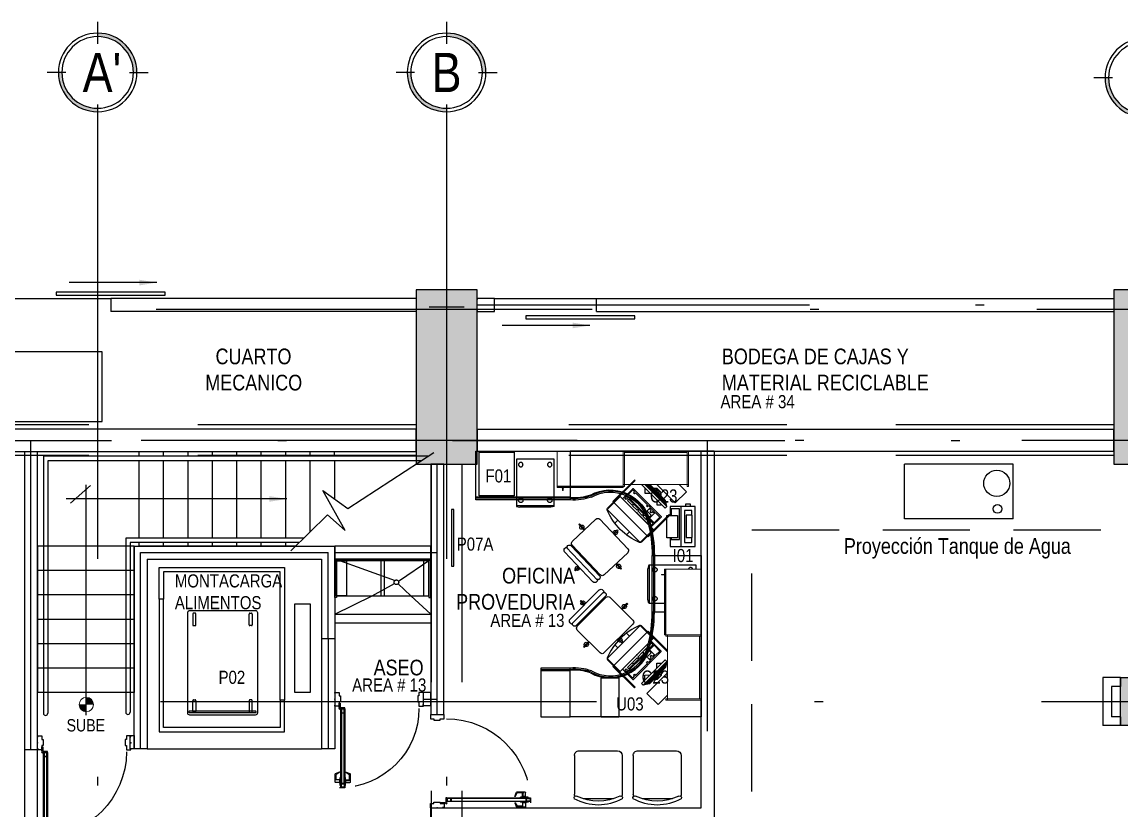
# Model space of a CAD drawing. Extents: x -28 to 131, y -33 to 63.
# Drawn here: x 3.13 to 15.73, y 29.03 to 38.07 of the extents above; entities that cross this region are included whole.
import ezdxf
from ezdxf.enums import TextEntityAlignment as Align

# ---------------------------------------------------------------- set-up
doc = ezdxf.new("R2010")
doc.units = 0
doc.header["$LTSCALE"] = 10
doc.set_wipeout_variables(frame=1)
doc.header["$PDSIZE"] = 0.1
for name, pattern in [('CENTER', [2, 1.25, -0.25, 0.25, -0.25]), ('DASHDOT', [1, 0.5, -0.25, 0, -0.25]), ('DASHDOT2', [12.7, 6.35, -3.175, 0, -3.175]), ('HIDDEN', [0.375, 0.25, -0.125]), ('HIDDEN2', [0.1875, 0.125, -0.0625]), ('STYLE_01', [0.15, 0.1, -0.05])]:
    doc.linetypes.add(name, pattern=pattern)
for name, color, linetype in [('arq-columnas', 6, 'Continuous'), ('arq-ejes', 251, 'DASHDOT2'), ('arq-ejes-circulo', 1, 'Continuous'), ('arq-ejes-principales', 1, 'DASHDOT'), ('arq-equipamiento', 1, 'Continuous'), ('arq-escaleras', 1, 'Continuous'), ('arq-escaleras-tex', 3, 'Continuous'), ('arq-hatch', 252, 'Continuous'), ('arq-mob-equipo', 150, 'Continuous'), ('arq-mobiliario', 1, 'Continuous'), ('arq-montacargas', 2, 'Continuous'), ('arq-muro', 5, 'Continuous'), ('arq-pared baja', 240, 'Continuous'), ('arq-pared mamposteria', 4, 'Continuous'), ('arq-paredes-liv', 3, 'Continuous'), ('arq-proyeccion', 1, 'Continuous'), ('arq-proyección tanque de agua', 1, 'STYLE_01'), ('arq-puertas', 1, 'Continuous'), ('arq-san', 1, 'Continuous'), ('arq-telecomunicaciones', 250, 'Continuous'), ('arq-text-aposentos', 3, 'Continuous'), ('arq-text-codigo', 1, 'Continuous'), ('arq-text-ejes', 2, 'Continuous'), ('arq-text-equipamento', 2, 'Continuous'), ('arq-text-equipamiento', 2, 'Continuous'), ('arq-vigas', 251, 'HIDDEN'), ('modificaciones 06-07-10', 200, 'Continuous')]:
    doc.layers.add(name, color=color, linetype=linetype)
doc.layers.add('mv', color=191, linetype='Continuous', plot=False)
doc.styles.add('dape 2', font='ARIALN.TTF')
doc.dimstyles.new('dape', dxfattribs={"dimscale": 0.05, "dimtxt": 2, "dimasz": 2, "dimexe": 1, "dimexo": 1, "dimgap": 1, "dimtad": 1, "dimzin": 1, "dimtxsty": 'dape 2', "dimcen": 30, "dimclrd": 1, "dimclre": 1, "dimclrt": 256, "dimazin": 0, "dimtfac": 1, "dimtmove": 0, "dimatfit": 3, "dimfxl": 1, "dimarcsym": 0})

# ---------------------------------------------------------------- blocks, each defined once
blk = doc.blocks.new('*U99')
at = {"linetype": 'Continuous'}
h = blk.add_hatch(color=251, dxfattribs=at)
h.paths.add_polyline_path([(0.1643, 0.326), (0.1803, 0.326, -0.414214), (0, 0.1457), (0, 0.1617, 0.414214)])
h.paths.add_polyline_path([(-0.1643, 0.326), (-0.1803, 0.326, -0.414214), (0, 0.5063), (0, 0.4903, 0.414214)])
for p, q in [((0, 0.5577), (0, 0.4724)), ((0, 0.5432), (0, 0.4579)), ((-0.1464, 0.326), (-0.2317, 0.326)), ((0.1464, 0.326), (0.2317, 0.326)), ((0, 0.1796), (0, 0.0943))]:
    blk.add_line(p, q, dxfattribs=at)
at = {"linetype": 'CENTER', "ltscale": 0.7}
blk.add_line((0, 0.1457), (0, 0.1457), dxfattribs=at)
at = {"linetype": 'Continuous'}
for radius in [0.1803, 0.1643]:
    blk.add_circle((0, 0.326), radius, dxfattribs=at)
blk = doc.blocks.new('S09')
for p, q in [((0.403, 0.258), (0.03, 0.258)), ((0.205, 0.258), (0.205, 0.348)), ((0.218, 0.348), (0.205, 0.348)), ((0.218, 0.348), (0.218, 0.258)), ((0.499, 0.258), (0.499, -0.271)), ((0.52, 0.258), (0.499, 0.258)), ((0, 0.228), (0, -0.242)), ((0.433, -0.242), (0.433, 0.228)), ((0.448, 0.231), (0.448, -0.244)), ((0.55, -0.242), (0.55, 0.232)), ((0, 0), (-0.062, 0)), ((-0.062, 0), (-0.062, -0.014)), ((0.448, 0.026), (0.433, 0.026)), ((0.61, 0), (0.55, 0)), ((0.61, -0.014), (0.61, 0)), ((-0.062, -0.014), (0, -0.014)), ((0.449, -0.042), (0.433, -0.042)), ((0.55, -0.014), (0.61, -0.014)), ((0.03, -0.272), (0.403, -0.272)), ((0.205, -0.355), (0.205, -0.272)), ((0.218, -0.355), (0.205, -0.355)), ((0.218, -0.272), (0.218, -0.355)), ((0.499, -0.271), (0.52, -0.271))]:
    blk.add_line(p, q)
for centre, radius, start, end in [((0.03, 0.228), 0.03, 90, 180), ((0.212, 0.301), 0.0245, 105.2437, 254.7563), ((0.212, 0.301), 0.0245, 285.2437, 74.7563), ((0.403, 0.228), 0.03, 0, 90), ((0.473, 0.232), 0.0257, 360, 180), ((0.52, 0.228), 0.0304, 8.8063, 90), ((-0.025, -0.007), 0.0246, 16.0134, 163.9866), ((0.575, -0.007), 0.024, 17.4264, 162.5736), ((-0.025, -0.007), 0.0246, 197.9938, 342.0062), ((0.575, -0.007), 0.024, 197.4264, 342.5736), ((0.03, -0.242), 0.03, 180, 270), ((0.403, -0.242), 0.03, 270, 360), ((0.473, -0.244), 0.0257, 180, 0), ((0.52, -0.242), 0.0292, 270, 0), ((0.212, -0.315), 0.0245, 106.3464, 253.6536), ((0.212, -0.315), 0.0245, 284.1467, 75.8533)]:
    blk.add_arc(centre, radius, start, end)
blk = doc.blocks.new('C23E')
for p, q in [((0.12, -0.073), (0.155, -0.073)), ((0.12, -0.082), (0.155, -0.082)), ((0.12, -0.092), (0.155, -0.092)), ((0.12, -0.101), (0.155, -0.101)), ((0.12, -0.111), (0.155, -0.111)), ((0.12, -0.121), (0.155, -0.121)), ((0.122, -0.063), (0.155, -0.063)), ((0.129, -0.053), (0.155, -0.053)), ((0.135, -0.044), (0.155, -0.044)), ((0.142, -0.034), (0.155, -0.034)), ((0.148, -0.025), (0.155, -0.025)), ((0.12, -0.13), (0.155, -0.13)), ((0.12, -0.14), (0.155, -0.14)), ((0.12, -0.149), (0.155, -0.149)), ((0.12, -0.159), (0.155, -0.159)), ((0.12, -0.169), (0.155, -0.169)), ((0.12, -0.178), (0.155, -0.178)), ((0.12, -0.188), (0.155, -0.188)), ((0.12, -0.197), (0.155, -0.197)), ((0.12, -0.207), (0.155, -0.207)), ((0.12, -0.217), (0.155, -0.217)), ((0.12, -0.226), (0.155, -0.226)), ((0.12, -0.236), (0.155, -0.236)), ((0.12, -0.245), (0.155, -0.245)), ((0.12, -0.255), (0.155, -0.255)), ((0.12, -0.265), (0.155, -0.265)), ((0.12, -0.274), (0.155, -0.274)), ((0.12, -0.284), (0.155, -0.284)), ((0.12, -0.293), (0.155, -0.293)), ((0.12, -0.303), (0.155, -0.303)), ((0.12, -0.313), (0.155, -0.313)), ((0.12, -0.322), (0.155, -0.322)), ((0.122, -0.332), (0.155, -0.332)), ((0.129, -0.341), (0.155, -0.341)), ((0.135, -0.351), (0.155, -0.351)), ((0.142, -0.361), (0.155, -0.361)), ((0.148, -0.37), (0.155, -0.37))]:
    blk.add_line(p, q)
for points in [[(-0.121, -0.427), (0.059, -0.427), (0.059, 0.033), (-0.121, 0.033)], [(0.394, -0.052), (0.299, -0.052), (0.299, 0.023), (0.394, 0.023)], [(0.429, -0.052), (0.406, -0.052), (0.406, 0.023), (0.429, 0.023)], [(0.158, -0.005), (0.158, -0.389), (0.183, -0.389), (0.183, -0.005)], [(0.316, -0.102), (0.316, -0.122), (0.299, -0.122), (0.299, -0.062), (0.316, -0.062), (0.316, -0.082), (0.334, -0.082), (0.334, -0.102)], [(0.394, -0.122), (0.354, -0.122), (0.354, -0.062), (0.394, -0.062)], [(0.429, -0.122), (0.406, -0.122), (0.406, -0.062), (0.429, -0.062)], [(0.088, -0.23), (0.118, -0.23), (0.118, -0.165), (0.088, -0.165)], [(0.299, -0.417), (0.299, -0.387), (0.316, -0.387), (0.316, -0.372), (0.299, -0.372), (0.299, -0.177), (0.316, -0.177), (0.316, -0.162), (0.299, -0.162), (0.299, -0.132), (0.394, -0.132), (0.394, -0.417)], [(0.429, -0.207), (0.406, -0.207), (0.406, -0.132), (0.429, -0.132)], [(0.429, -0.291), (0.406, -0.291), (0.406, -0.216), (0.429, -0.216)], [(0.429, -0.374), (0.406, -0.374), (0.406, -0.299), (0.429, -0.299)], [(0.429, -0.417), (0.406, -0.417), (0.406, -0.394), (0.429, -0.394)]]:
    blk.add_lwpolyline(points, close=True)
blk.add_lwpolyline([(0.289, -0.427, -0.414214), (0.284, -0.422), (0.284, 0.028, -0.414214), (0.289, 0.033), (0.449, 0.033, -0.414214), (0.454, 0.028), (0.454, -0.422, -0.414214), (0.449, -0.427)], format="xyb", close=True)
for points in [[(0.158, -0.005), (0.118, -0.065), (0.118, -0.329), (0.158, -0.389)], [(0.183, -0.145), (0.226, -0.101), (0.189, -0.064), (0.183, -0.07)], [(0.118, -0.135), (0.088, -0.165), (0.088, -0.23), (0.118, -0.26)], [(0.183, -0.325), (0.189, -0.331), (0.226, -0.294), (0.183, -0.25)]]:
    blk.add_lwpolyline(points)
blk = doc.blocks.new('S08')
for p, q in [((-0.054, 0.275), (-0.496, 0.275)), ((-0.55, 0.174), (-0.55, -0.174)), ((0, -0.221), (0, 0.221)), ((-0.054, -0.275), (-0.496, -0.275))]:
    blk.add_line(p, q)
for centre, radius, start, end in [((-0.061, 0), 0.561, 150.6283, 209.3717), ((-0.538, 0.259), 0.0198, 327.9726, 126.6901), ((-0.496, 0.221), 0.0541, 90, 117.5844), ((-0.054, 0.221), 0.0541, 0, 90), ((0.011, 0), 0.587, 154.9683, 205.0317), ((-0.538, -0.259), 0.0198, 233.3099, 32.0274), ((-0.054, -0.221), 0.0541, 270, 0), ((-0.496, -0.221), 0.0541, 242.4156, 270), ((-0.496, -0.221), 0.0541, 242.4156, 270)]:
    blk.add_arc(centre, radius, start, end)
blk = doc.blocks.new('*U122')
at = {"layer": 'arq-puertas'}
for p, q in [((0.057, 1.011), (0.011, 1.011)), ((0.07, 1.068), (0.056, 1.068)), ((0.057, 1.016), (0.057, 0.981)), ((0.062, 1.016), (0.057, 1.016)), ((0.062, 1.043), (0.062, 0.953)), ((0.07, 1.043), (0.062, 1.043)), ((0.115, 1.043), (0.123, 1.043)), ((0.123, 1.043), (0.123, 0.953)), ((0.123, 1.016), (0.128, 1.016)), ((0.128, 1.016), (0.128, 0.981)), ((0.128, 1.011), (0.174, 1.011)), ((0.006, 1.006), (0.006, 0.909)), ((0.055, 0.889), (0.006, 0.909)), ((0.016, 0.984), (0.016, 0.917)), ((0.051, 0.978), (0.016, 0.978)), ((0.057, 0.892), (0.016, 0.917)), ((0.051, 0.978), (0.057, 0.986)), ((0.057, 0.892), (0.055, 0.889)), ((0.062, 0.981), (0.057, 0.981)), ((0.07, 0.953), (0.062, 0.953)), ((0.115, 0.953), (0.123, 0.953)), ((0.123, 0.981), (0.128, 0.981)), ((0.128, 0.986), (0.167, 0.986)), ((0.134, 0.978), (0.128, 0.986)), ((0.128, 0.892), (0.169, 0.917)), ((0.128, 0.892), (0.13, 0.889)), ((0.13, 0.889), (0.179, 0.909)), ((0.134, 0.978), (0.169, 0.978)), ((0.169, 0.984), (0.169, 0.917)), ((0.179, 1.006), (0.179, 0.909))]:
    blk.add_line(p, q, dxfattribs=at)
for points in [[(0.115, 1.068), (0.07, 1.068), (0.07, 0.109), (0.115, 0.109)], [(0.107, 0.159), (0.077, 0.159), (0.077, 1.018), (0.107, 1.018)], [(0.077, 1.023), (0.107, 1.023), (0.107, 1.063), (0.077, 1.063)], [(0.077, 0.154), (0.107, 0.154), (0.107, 0.114), (0.077, 0.114)]]:
    blk.add_lwpolyline(points, close=True, dxfattribs=at)
for points in [[(0.007, -0.069), (0, -0.069), (0, -0.079), (0.05, -0.079), (0.05, -0.039), (0.065, -0.039), (0.065, 0.031), (0.05, 0.031), (0.05, 0.079), (0, 0.079), (0, 0.069), (0.01, 0.069)], [(0.051, 0.095), (0.051, 0.045), (0.061, 0.045), (0.061, 0.095)], [(0.065, 0.109), (0.115, 0.109), (0.115, 0.099), (0.065, 0.099)], [(1.063, -0.069), (1.07, -0.069), (1.07, -0.079), (1.02, -0.079), (1.02, -0.039), (1.005, -0.039), (1.005, 0.031), (1.02, 0.031), (1.02, 0.079), (1.07, 0.079), (1.07, 0.069), (1.06, 0.069)]]:
    blk.add_lwpolyline(points, dxfattribs=at)
blk.add_circle((0.056, 0.104), 0.01, dxfattribs=at)
for centre, radius, start, end in [((0.011, 1.006), 0.005, 90, 180), ((0.174, 1.006), 0.005, 360, 90), ((0.167, 0.984), 0.002, 360, 90)]:
    blk.add_arc(centre, radius, start, end, dxfattribs=at)
at = {"layer": 'arq-puertas', "color": 251, "linetype": 'HIDDEN2'}
blk.add_arc((0.056, 0.104), 0.964, 0, 90, dxfattribs=at)
at = {"layer": 'arq-puertas'}
for p in [(0, 0), (1.07, 0)]:
    blk.add_point(p, dxfattribs=at)
blk = doc.blocks.new('I01')
at = {"layer": 'arq-mobiliario'}
for p, q in [((-0.229, 0), (-0.229, -0.286)), ((0.229, 0), (-0.229, 0)), ((0.229, -0.286), (0.229, 0)), ((-0.254, -0.051), (-0.254, -0.108)), ((-0.229, -0.051), (-0.254, -0.051)), ((-0.254, -0.108), (-0.229, -0.108)), ((-0.127, -0.038), (-0.184, -0.038)), ((-0.184, -0.038), (-0.184, -0.121)), ((-0.184, -0.121), (0.184, -0.121)), ((-0.127, -0.032), (-0.127, -0.102)), ((0.127, -0.032), (-0.127, -0.032)), ((-0.127, -0.102), (0.127, -0.102)), ((0.127, -0.102), (0.127, -0.032)), ((0.184, -0.038), (0.127, -0.038)), ((0.184, -0.121), (0.184, -0.038)), ((0.229, -0.159), (-0.229, -0.159)), ((0.149, -0.178), (-0.203, -0.178)), ((-0.203, -0.178), (-0.203, -0.273)), ((0.149, -0.273), (0.149, -0.178)), ((-0.229, -0.286), (-0.126, -0.286)), ((-0.203, -0.273), (-0.126, -0.273)), ((0.132, -0.273), (0.149, -0.273)), ((0.132, -0.286), (0.229, -0.286))]:
    blk.add_line(p, q, dxfattribs=at)
blk.add_lwpolyline([(-0.126, -0.2), (0.132, -0.2), (0.132, -0.323), (-0.126, -0.323)], close=True, dxfattribs=at)
blk = doc.blocks.new('*U108')
at = {"layer": 'arq-mobiliario', "linetype": 'HIDDEN2'}
blk.add_lwpolyline([(0, 0), (0, -0.2), (-0.45, -0.2), (-0.45, 0)], close=True, dxfattribs=at)
blk = doc.blocks.new('arturito')
for p, q in [((0, 0.007), (0.04, 0.017)), ((0.434, 0), (0, 0)), ((0.394, 0.017), (0.04, 0.017)), ((0.434, 0.007), (0.394, 0.017))]:
    blk.add_line(p, q)
at = {"linetype": 'HIDDEN2'}
for p, q in [((0, -0.536), (0, 0.007)), ((0.434, 0.007), (0.434, -0.536)), ((0.434, -0.536), (0, -0.536))]:
    blk.add_line(p, q, dxfattribs=at)
at = {"linetype": 'HIDDEN2', "extrusion": (0, 0, -1)}
for centre in [(0.051, -0.063), (0.383, -0.063)]:
    blk.add_ellipse(centre, major_axis=(-0.018, 0.018), ratio=1, start_param=1.570796326794897, end_param=7.853981633974483, dxfattribs=at)
at = {"linetype": 'HIDDEN2'}
for centre in [(0.051, -0.473), (0.383, -0.473)]:
    blk.add_ellipse(centre, major_axis=(0.018, 0.018), ratio=1, start_param=4.712389, end_param=10.995574, dxfattribs=at)
blk = doc.blocks.new('A01')
blk.add_wipeout([(0, 0), (15.12, 0), (15.12, -8.39), (0, -8.39)])
at = {"lineweight": 15}
for p, q in [((0, 0), (0, -8.07)), ((0, 0), (15.12, 0)), ((15.12, 0), (15.12, -8.07)), ((2.4, -8.07), (7.56, -8.07)), ((12.73, -8.07), (15.12, -8.07))]:
    blk.add_line(p, q, dxfattribs=at)
at = {"linetype": 'Continuous', "lineweight": 5}
for p, q in [((0, -8.07), (15.12, -8.07)), ((0, -8.07), (0, -8.39)), ((0, -8.39), (15.12, -8.39)), ((7.56, -8.07), (7.56, -8.39)), ((15.12, -8.07), (15.12, -8.39))]:
    blk.add_line(p, q, dxfattribs=at)
at = {"color": 251, "linetype": 'Continuous', "lineweight": 5}
for p, q in [((0, -8.19), (15.12, -8.19)), ((13.62, -8.39), (13.62, -8.41)), ((13.62, -8.39), (14.02, -8.39)), ((13.62, -8.41), (14.02, -8.41)), ((13.77, -8.59), (13.87, -8.59)), ((13.77, -8.59), (13.77, -9.08)), ((13.77, -8.62), (13.87, -8.62)), ((13.77, -8.69), (13.87, -8.69)), ((13.77, -8.98), (13.87, -8.98)), ((13.77, -9.04), (13.77, -9.08)), ((13.77, -9.05), (13.87, -9.05)), ((13.77, -9.08), (13.87, -9.08)), ((13.8, -8.41), (13.8, -8.59)), ((13.84, -8.41), (13.84, -8.59)), ((13.87, -8.59), (13.87, -9.08)), ((14.02, -8.39), (14.02, -8.41))]:
    blk.add_line(p, q, dxfattribs=at)
blk = doc.blocks.new('A02')
blk.add_wipeout([(0, 0), (0.749, 0), (0.749, -0.405), (0.733, -0.405), (0.733, -0.384), (0.016, -0.384), (0.016, -0.405), (0, -0.405)])
at = {"linetype": 'Continuous', "lineweight": 5}
for p, q in [((0, 0), (0, -0.405)), ((0, 0), (0.016, 0)), ((0.016, 0), (0.016, -0.405)), ((0.733, 0), (0.733, -0.405)), ((0.733, 0), (0.749, 0)), ((0.749, 0), (0.749, -0.405)), ((0, -0.405), (0.016, -0.405)), ((0.733, -0.405), (0.749, -0.405))]:
    blk.add_line(p, q, dxfattribs=at)
at = {"lineweight": 15}
for p, q in [((0.016, 0), (0.016, -0.384)), ((0.016, 0), (0.733, 0)), ((0.733, 0), (0.733, -0.384)), ((0.016, -0.017), (0.733, -0.017)), ((0.016, -0.384), (0.733, -0.384))]:
    blk.add_line(p, q, dxfattribs=at)
at = {"color": 251, "linetype": 'Continuous', "lineweight": 5}
for p, q in [((0, -0.384), (0.016, -0.384)), ((0.733, -0.384), (0.749, -0.384))]:
    blk.add_line(p, q, dxfattribs=at)
blk = doc.blocks.new('M-04')
for p, q in [((0, -1.2), (0, 0)), ((0, 0), (1.5, 0)), ((1.5, 0), (1.5, -0.56)), ((0.543, -0.905), (0.932, -0.516)), ((0.927, -0.521), (1.072, -0.666)), ((0.932, -0.516), (1.071, -0.655)), ((1.072, -0.673), (0.701, -1.044)), ((0.682, -1.043), (0.543, -0.905)), ((0.694, -1.044), (0.549, -0.899)), ((0, -1.2), (0.56, -1.2))]:
    blk.add_line(p, q)
at = {"color": 251}
for p, q in [((0.756, -0.339), (0.763, -0.332)), ((1.003, -0.586), (0.756, -0.339)), ((1.01, -0.579), (0.763, -0.332)), ((0.36, -0.735), (0.367, -0.728)), ((0.36, -0.735), (0.607, -0.982)), ((0.367, -0.728), (0.614, -0.975)), ((0.954, -0.791), (0.988, -0.826)), ((0.819, -0.926), (0.854, -0.96))]:
    blk.add_line(p, q, dxfattribs=at)
at = {"color": 251, "linetype": 'HIDDEN'}
blk.add_line((0.607, -0.982), (1.01, -0.579), dxfattribs=at)
at = {"color": 251}
for centre, major_axis, start_param, end_param in [((1.041, -0.914), (0.331, 0.331), 0.282624, 2.12971), ((1.041, -0.914), (-0.324, 0.324), -1.28997, 0.559107), ((1.456, 0.036), (-0.412, 0.412), 2.017764, 2.431448), ((1.456, 0.036), (-0.405, 0.405), 2.019203, 2.432764), ((2.253, -1.225), (1.215, 1.215), 2.111977, 2.341854), ((2.253, -1.225), (1.208, 1.208), 2.111925, 2.34177)]:
    blk.add_ellipse(centre, major_axis=major_axis, ratio=1, start_param=start_param, end_param=end_param, dxfattribs=at)
for centre, major_axis, start_param, end_param in [((1.041, -0.914), (-0.313, 0.313), -1.292751, 0.559409), ((1.456, 0.036), (0.423, 0.423), 3.58644, 4.000353), ((0.42, -0.392), (0.506, 0.506), 4.336708, 5.08807), ((1.057, -0.669), (-0.0141, 0.0141), 3.517274, 4.712389), ((1.068, -0.67), (-0.00354, 0.00354), 3.141593, 4.712389), ((2.253, -1.225), (-1.198, 1.198), 0.541048, 0.770846), ((0.697, -1.029), (-0.0141, 0.0141), 1.570796, 2.765911), ((0.698, -1.04), (0.00354, 0.00354), 3.141593, 4.712389)]:
    blk.add_ellipse(centre, major_axis=major_axis, ratio=1, start_param=start_param, end_param=end_param)
blk.add_point((0.738, -0.71), dxfattribs=at)
blk = doc.blocks.new('*U116')
for p, q in [((0.65, 0), (0, 0)), ((0, 0), (0, -0.56)), ((0.65, -0.56), (0.65, 0)), ((0, -0.56), (0.65, -0.56))]:
    blk.add_line(p, q)
at = {"color": 251}
for p, q in [((0, -0.53), (0.65, -0.53)), ((0, -0.54), (0.65, -0.54))]:
    blk.add_line(p, q, dxfattribs=at)
blk = doc.blocks.new('*U129')
for p, q in [((1.083, 0), (0, 0)), ((0, 0), (0, -0.56)), ((1.083, -0.56), (1.083, 0)), ((0, -0.56), (1.083, -0.56))]:
    blk.add_line(p, q)
at = {"color": 251}
for p, q in [((0, -0.53), (1.083, -0.53)), ((0, -0.54), (1.083, -0.54))]:
    blk.add_line(p, q, dxfattribs=at)
blk = doc.blocks.new('P02')
for points in [[(0.28, 1.2, -0.414214), (0.305, 1.175), (0.305, 0.025, -0.414214), (0.28, 0), (-0.469, 0, -0.414214), (-0.494, 0.025), (-0.494, 1.175, -0.414214), (-0.469, 1.2)], [(0.28, 0.048, -0.414214), (0.29, 0.038), (0.29, 0.036, -0.414214), (0.28, 0.026), (-0.469, 0.026, -0.414214), (-0.479, 0.036), (-0.479, 0.038, -0.414214), (-0.469, 0.048)]]:
    blk.add_lwpolyline(points, format="xyb", close=True)
at = {"linetype": 'DASHDOT2'}
for points in [[(-0.426, 1.169, 0.414214), (-0.436, 1.159), (-0.436, 1.036, 0.414214), (-0.426, 1.026), (-0.409, 1.026, 0.414214), (-0.399, 1.036), (-0.399, 1.159, 0.414214), (-0.409, 1.169)], [(0.237, 1.169, -0.414214), (0.247, 1.159), (0.247, 1.036, -0.414214), (0.237, 1.026), (0.22, 1.026, -0.414214), (0.21, 1.036), (0.21, 1.159, -0.414214), (0.22, 1.169)], [(-0.426, 0.031, -0.414214), (-0.436, 0.041), (-0.436, 0.164, -0.414214), (-0.426, 0.174), (-0.409, 0.174, -0.414214), (-0.399, 0.164), (-0.399, 0.041, -0.414214), (-0.409, 0.031)], [(0.237, 0.031, 0.414214), (0.247, 0.041), (0.247, 0.164, 0.414214), (0.237, 0.174), (0.22, 0.174, 0.414214), (0.21, 0.164), (0.21, 0.041, 0.414214), (0.22, 0.031)]]:
    blk.add_lwpolyline(points, format="xyb", close=True, dxfattribs=at)
blk = doc.blocks.new('*U135')
for p, q in [((0.006, 0.951), (0.006, 0.854)), ((0.057, 0.956), (0.011, 0.956)), ((0.016, 0.929), (0.016, 0.863)), ((0.051, 0.924), (0.016, 0.924)), ((0.051, 0.924), (0.057, 0.931)), ((0.057, 0.961), (0.057, 0.926)), ((0.062, 0.961), (0.057, 0.961)), ((0.062, 0.926), (0.057, 0.926)), ((0.062, 0.989), (0.062, 0.899)), ((0.07, 0.989), (0.062, 0.989)), ((0.07, 0.899), (0.062, 0.899)), ((0.115, 0.989), (0.123, 0.989)), ((0.115, 0.899), (0.123, 0.899)), ((0.123, 0.989), (0.123, 0.899)), ((0.123, 0.961), (0.128, 0.961)), ((0.123, 0.926), (0.128, 0.926)), ((0.128, 0.961), (0.128, 0.926)), ((0.128, 0.956), (0.174, 0.956)), ((0.128, 0.931), (0.167, 0.931)), ((0.134, 0.924), (0.128, 0.931)), ((0.134, 0.924), (0.169, 0.924)), ((0.169, 0.929), (0.169, 0.863)), ((0.179, 0.951), (0.179, 0.854)), ((0.055, 0.835), (0.006, 0.854)), ((0.057, 0.838), (0.016, 0.863)), ((0.057, 0.838), (0.055, 0.835)), ((0.128, 0.838), (0.169, 0.863)), ((0.128, 0.838), (0.13, 0.835)), ((0.13, 0.835), (0.179, 0.854))]:
    blk.add_line(p, q)
for points in [[(0.115, 1.014), (0.07, 1.014), (0.07, 0.109), (0.115, 0.109)], [(0.077, 0.969), (0.107, 0.969), (0.107, 1.009), (0.077, 1.009)], [(0.107, 0.159), (0.077, 0.159), (0.077, 0.964), (0.107, 0.964)], [(0.077, 0.154), (0.107, 0.154), (0.107, 0.114), (0.077, 0.114)]]:
    blk.add_lwpolyline(points, close=True)
for points in [[(0.007, -0.069), (0, -0.069), (0, -0.079), (0.05, -0.079), (0.05, -0.039), (0.065, -0.039), (0.065, 0.031), (0.05, 0.031), (0.05, 0.079), (0, 0.079), (0, 0.069), (0.01, 0.069)], [(0.051, 0.095), (0.051, 0.045), (0.061, 0.045), (0.061, 0.095)], [(0.065, 0.109), (0.115, 0.109), (0.115, 0.099), (0.065, 0.099)], [(1.009, -0.069), (1.016, -0.069), (1.016, -0.079), (0.966, -0.079), (0.966, -0.039), (0.951, -0.039), (0.951, 0.031), (0.966, 0.031), (0.966, 0.079), (1.016, 0.079), (1.016, 0.069), (1.006, 0.069)]]:
    blk.add_lwpolyline(points)
blk.add_circle((0.056, 0.104), 0.01)
at = {"color": 251, "linetype": 'HIDDEN2'}
blk.add_arc((0.056, 0.104), 0.91, 360, 90, dxfattribs=at)
for centre, radius, start, end in [((0.011, 0.951), 0.005, 90, 180), ((0.167, 0.929), 0.002, 360, 90), ((0.174, 0.951), 0.005, 360, 90)]:
    blk.add_arc(centre, radius, start, end)
at = {"layer": 'arq-puertas'}
blk.add_point((0, 0), dxfattribs=at)
at = {"layer": 'mv'}
blk.add_line((0.07, 1.014), (0.056, 1.014), dxfattribs=at)
for p in [(0, 0), (0, 0), (0, 0), (0, 0), (0, 0), (0, 0), (0, 0), (0, 0), (1.016, 0)]:
    blk.add_point(p, dxfattribs=at)
blk = doc.blocks.new('*U100')
for p, q in [((0.338, 0), (0, 0)), ((0, 0), (0, -0.56)), ((0.338, -0.56), (0.338, 0)), ((0, -0.56), (0.338, -0.56))]:
    blk.add_line(p, q)
at = {"color": 251}
for p, q in [((0, -0.53), (0.338, -0.53)), ((0, -0.54), (0.338, -0.54))]:
    blk.add_line(p, q, dxfattribs=at)
blk = doc.blocks.new('A$C37D47038')
at = {"layer": 'arq-pared baja'}
for centre, radius in [((-1.524, -0.05), 0.15), ((-1.516, -0.344), 0.05)]:
    blk.add_circle(centre, radius, dxfattribs=at)

msp = doc.modelspace()

# ---------------------------------------------------------------- hatches: boundary and pattern name
at = {"layer": 'arq-escaleras-tex'}
for points in [[(3.787, 30.244), (3.87, 30.243), (3.869, 30.161, -0.414214)], [(3.87, 30.321, -0.414214), (3.952, 30.239), (3.87, 30.239)]]:
    msp.add_hatch(color=8, dxfattribs=at).paths.add_polyline_path(points)
at = {"layer": 'arq-hatch'}
msp.add_hatch(color=256, dxfattribs=at).paths.add_polyline_path([(16.35, 34.9), (16.35, 35), (16.306, 35), (16.262, 35), (16.175, 35), (16, 35), (15.65, 35), (15.65, 33), (16.35, 33)])

# ---------------------------------------------------------------- linework, layer by layer
for p, q in [((8.35, 34.9), (8.35, 34.886)), ((8.35, 34.762), (8.35, 34.748))]:
    msp.add_line(p, q)
at = {"layer": 'arq-columnas'}
for points in [[(7.65, 33), (8.35, 33), (8.35, 35), (7.65, 35)], [(15.725, 30.55), (16.275, 30.55), (16.275, 30), (15.725, 30)]]:
    msp.add_lwpolyline(points, close=True, dxfattribs=at)
msp.add_lwpolyline([(16.35, 35), (15.65, 35), (15.65, 33), (16.35, 33), (16.35, 35)], dxfattribs=at)
at = {"layer": 'arq-ejes', "ltscale": 0.06}
for p, q in [((8.35, 34.825), (15.65, 34.825)), ((0.35, 33.27), (15.65, 33.27)), ((3.235, 29.723), (3.235, 33.27)), ((10.993, 22.216), (10.993, 33.275)), ((7.893, 30.128), (7.893, 33)), ((4.493, 29.734), (4.493, 31.984)), ((4.493, 31.984), (6.643, 31.984)), ((6.643, 30.997), (6.643, 31.984)), ((6.718, 31.984), (7.893, 31.984)), ((6.643, 30.997), (6.643, 29.734)), ((7.734, 30.303), (7.893, 30.303))]:
    msp.add_line(p, q, dxfattribs=at)
at = {"layer": 'arq-ejes-principales'}
for p, q in [((4, 36.913), (4, -2.679)), ((8, 36.913), (8, -2.679)), ((-5.431, 34.775), (60.052, 34.775)), ((-5.603, 33.275), (59.88, 33.275))]:
    msp.add_line(p, q, dxfattribs=at)
at = {"layer": 'arq-equipamiento'}
msp.add_lwpolyline([(8.085, 31.829), (8.085, 32.479), (8.058, 32.479), (8.058, 31.829)], close=True, dxfattribs=at)
at = {"layer": 'arq-escaleras', "color": 8}
for p, q in [((1.65, 34.9), (4.15, 34.9)), ((8.55, 34.9), (9.718, 34.9))]:
    msp.add_line(p, q, dxfattribs=at)
at = {"layer": 'arq-escaleras'}
for p, q in [((4.476, 33.089), (4.476, 33.14)), ((6.716, 33.14), (4.476, 33.14)), ((4.756, 33.089), (4.756, 33.14)), ((5.036, 33.089), (5.036, 33.14)), ((5.316, 33.089), (5.316, 33.14)), ((5.596, 33.089), (5.596, 33.14)), ((5.876, 33.089), (5.876, 33.14)), ((6.156, 33.089), (6.156, 33.14)), ((6.436, 33.089), (6.436, 33.14)), ((6.716, 33.089), (6.716, 33.14)), ((3.378, 33.089), (3.378, 30.142)), ((7.785, 33.089), (3.378, 33.089)), ((3.428, 33.039), (3.428, 30.142)), ((7.71, 33.039), (3.428, 33.039)), ((4.476, 32.149), (4.476, 33.039)), ((4.756, 32.149), (4.756, 33.039)), ((5.036, 32.149), (5.036, 33.039)), ((5.316, 32.149), (5.316, 33.039)), ((5.596, 32.149), (5.596, 33.039)), ((5.876, 32.149), (5.876, 33.039)), ((6.156, 32.149), (6.156, 33.039)), ((6.436, 32.223), (6.436, 33.039)), ((6.716, 33.039), (6.716, 32.601)), ((6.869, 32.489), (7.854, 33.133)), ((6.836, 32.239), (6.582, 32.698)), ((6.582, 32.698), (6.869, 32.489)), ((6.213, 32.005), (6.634, 32.418)), ((6.634, 32.418), (6.836, 32.239)), ((4.322, 32.149), (4.322, 30.153)), ((6.36, 32.149), (4.322, 32.149)), ((4.418, 32.059), (3.31, 32.059)), ((3.31, 32.059), (3.31, 30.379)), ((4.372, 32.099), (4.372, 30.153)), ((6.309, 32.099), (4.372, 32.099)), ((4.418, 32.059), (4.418, 30.379)), ((4.476, 32.059), (4.476, 32.099)), ((6.268, 32.059), (4.476, 32.059)), ((4.756, 32.059), (4.756, 32.099)), ((5.036, 32.059), (5.036, 32.099)), ((5.316, 32.059), (5.316, 32.099)), ((5.596, 32.059), (5.596, 32.099)), ((5.876, 32.059), (5.876, 32.099)), ((6.156, 32.059), (6.156, 32.099)), ((4.418, 31.779), (3.31, 31.779)), ((4.418, 31.499), (3.31, 31.499)), ((4.418, 31.219), (3.31, 31.219)), ((4.418, 30.939), (3.31, 30.939)), ((4.418, 30.659), (3.31, 30.659)), ((4.418, 30.379), (3.31, 30.379)), ((4.568, 29.734), (6.568, 29.734))]:
    msp.add_line(p, q, dxfattribs=at)
for points in [[(3.525, 34.939), (4.775, 34.939), (4.775, 34.972), (3.525, 34.972)], [(8.91, 34.667), (10.16, 34.667), (10.16, 34.7), (8.91, 34.7)], [(3.31, 29.723), (3.162, 29.723), (3.162, 25.25), (3.31, 25.25)]]:
    msp.add_lwpolyline(points, close=True, dxfattribs=at)
for centre in [(3.403, 30.142), (4.347, 30.153)]:
    msp.add_arc(centre, 0.025, 180, 0, dxfattribs=at)
at = {"layer": 'arq-escaleras-tex'}
for p, q in [((3.87, 30.119), (3.87, 32.762)), ((3.687, 32.552), (3.918, 32.754))]:
    msp.add_line(p, q, dxfattribs=at)
at = {"layer": 'arq-escaleras-tex', "color": 1, "lineweight": 0}
msp.add_circle((3.87, 30.241), 0.0821, dxfattribs=at)
at = {"layer": 'arq-hatch'}
for points in [[(7.65, 35), (8.35, 35), (7.65, 33), (8.35, 33)], [(15.725, 30.55), (16.275, 30.55), (15.725, 30), (16.275, 30)]]:
    msp.add_solid(points, dxfattribs=at)
at = {"layer": 'arq-mobiliario'}
for points in [[(8.375, 32.635), (8.375, 33.135), (8.775, 33.135), (8.775, 32.635)], [(6.718, 31.469), (6.718, 31.909), (6.738, 31.909), (6.738, 31.469)], [(6.738, 31.889), (6.738, 31.909), (7.798, 31.909), (7.798, 31.889)], [(7.798, 31.489), (7.798, 31.889), (6.738, 31.889), (6.738, 31.489)], [(7.818, 31.469), (7.818, 31.909), (7.798, 31.909), (7.798, 31.469)]]:
    msp.add_lwpolyline(points, close=True, dxfattribs=at)
at = {"layer": 'arq-mobiliario', "color": 8, "linetype": 'HIDDEN'}
for points in [[(6.738, 31.489), (6.738, 31.889), (6.853, 31.889), (6.853, 31.489)], [(7.288, 31.489), (7.288, 31.889), (7.248, 31.889), (7.248, 31.489)], [(7.798, 31.489), (7.798, 31.889), (7.736, 31.889), (7.736, 31.489)]]:
    msp.add_lwpolyline(points, close=True, dxfattribs=at)
at = {"layer": 'arq-montacargas'}
for points in [[(2.803, 33.487), (4.053, 33.487), (4.053, 34.287), (2.803, 34.287)], [(6.141, 30.292), (6.091, 30.292), (6.091, 29.98), (4.755, 29.98), (4.755, 31.449), (4.705, 31.449), (4.705, 29.93), (6.141, 29.93)], [(6.261, 31.398), (6.437, 31.398), (6.437, 30.381), (6.261, 30.381)]]:
    msp.add_lwpolyline(points, close=True, dxfattribs=at)
for points in [[(4.705, 31.449), (4.705, 31.812), (6.141, 31.812), (6.141, 30.292)], [(6.091, 30.292), (6.091, 31.762), (4.755, 31.762), (4.755, 31.449)]]:
    msp.add_lwpolyline(points, dxfattribs=at)
at = {"layer": 'arq-muro'}
for p, q in [((7.65, 33.4), (0.35, 33.402)), ((7.65, 33.139), (7.65, 33.4)), ((15.65, 33.397), (8.35, 33.397)), ((8.35, 33.397), (8.35, 33.149)), ((15.65, 33.149), (15.65, 33.397)), ((7.65, 33.139), (0.35, 33.139)), ((3.16, 33.139), (3.16, 29.723)), ((3.31, 29.723), (3.31, 33.139)), ((7.818, 33), (7.818, 30.128)), ((7.968, 33), (7.818, 33)), ((7.968, 30.128), (7.968, 33)), ((4.418, 29.734), (4.418, 32.059)), ((4.418, 32.059), (6.718, 32.059)), ((6.718, 32.059), (6.718, 30.997)), ((4.568, 31.909), (6.568, 31.909)), ((4.568, 31.909), (4.568, 29.734)), ((6.568, 31.909), (6.568, 30.997)), ((6.718, 30.997), (6.568, 30.997)), ((7.818, 30.128), (7.968, 30.128)), ((3.31, 29.723), (3.16, 29.723)), ((4.568, 29.734), (4.418, 29.734))]:
    msp.add_line(p, q, dxfattribs=at)
at = {"layer": 'arq-pared mamposteria'}
for p, q in [((7.65, 34.9), (4.15, 34.9)), ((4.15, 34.9), (4.15, 34.75)), ((8.55, 34.9), (8.35, 34.9)), ((8.55, 34.75), (8.55, 34.9)), ((9.718, 34.9), (15.65, 34.9)), ((9.718, 34.75), (9.718, 34.9)), ((15.65, 34.9), (15.65, 34.75)), ((7.65, 34.75), (4.15, 34.75)), ((8.35, 34.75), (8.55, 34.75)), ((9.718, 34.75), (15.65, 34.75)), ((11.068, 33.149), (10.918, 33.149)), ((11.068, 33.149), (11.068, 25.181)), ((7.818, 32.059), (6.718, 32.059)), ((6.718, 31.909), (6.718, 32.059)), ((7.818, 31.909), (7.818, 32.059)), ((7.818, 31.909), (6.718, 31.909)), ((6.568, 30.997), (6.568, 29.734)), ((6.718, 30.997), (6.718, 29.734)), ((7.818, 30.378), (7.734, 30.378)), ((7.734, 30.228), (7.734, 30.378)), ((7.818, 30.228), (7.818, 30.378)), ((7.818, 30.228), (7.734, 30.228)), ((6.718, 29.734), (6.568, 29.734)), ((7.821, 29.058), (10.918, 29.058)), ((7.821, 28.908), (7.821, 29.058))]:
    msp.add_line(p, q, dxfattribs=at)
at = {"layer": 'arq-paredes-liv'}
for p, q in [((8.2, 34.8), (7.8, 34.8)), ((13.25, 32.372), (13.25, 33)), ((14.496, 33), (13.25, 33)), ((14.496, 32.372), (14.496, 33)), ((14.496, 32.372), (13.25, 32.372)), ((15.725, 30.55), (15.525, 30.55)), ((15.525, 30.55), (15.525, 30)), ((15.725, 30.55), (15.725, 30.45)), ((15.725, 30.45), (15.625, 30.45)), ((15.625, 30.45), (15.625, 30.1)), ((15.725, 30), (15.525, 30)), ((15.725, 30.1), (15.625, 30.1)), ((15.725, 30.1), (15.725, 30)), ((4.374, 29.734), (4.374, 29.887)), ((4.374, 29.887), (4.418, 29.887)), ((4.418, 29.887), (4.418, 29.734)), ((4.418, 29.734), (4.374, 29.734))]:
    msp.add_line(p, q, dxfattribs=at)
at = {"layer": 'arq-proyeccion', "color": 251, "linetype": 'HIDDEN', "ltscale": 0.5}
for p, q in [((6.731, 31.909), (7.409, 31.665)), ((7.448, 31.657), (7.818, 31.909)), ((7.148, 31.489), (7.402, 31.631)), ((7.589, 31.489), (7.445, 31.626))]:
    msp.add_line(p, q, dxfattribs=at)
msp.add_circle((7.425, 31.644), 0.0264, dxfattribs=at)
at = {"layer": 'arq-proyección tanque de agua', "color": 1, "linetype": 'STYLE_01'}
msp.add_lwpolyline([(11.5, 32.244), (26.5, 32.244), (26.5, 26.244), (11.5, 26.244)], close=True, dxfattribs=at)
at = {"layer": 'arq-san'}
for p, q in [((6.718, 31.279), (7.148, 31.489)), ((7.589, 31.489), (7.818, 31.279)), ((6.718, 31.279), (7.818, 31.279)), ((6.718, 31.179), (7.818, 31.179))]:
    msp.add_line(p, q, dxfattribs=at)
at = {"layer": 'arq-vigas'}
for p, q in [((7.65, 33.45), (0.35, 33.45)), ((15.65, 33.45), (8.35, 33.45)), ((7.65, 33.1), (0.35, 33.1)), ((7.825, 33), (7.825, 25.4)), ((8.175, 33), (8.175, 25.4))]:
    msp.add_line(p, q, dxfattribs=at)

# ---------------------------------------------------------------- block references
at = {"layer": 'arq-ejes-circulo', "xscale": -2.5, "yscale": 2.5, "zscale": 2.5}
for p in [(4, 36.677), (8, 36.677), (16, 36.616)]:
    msp.add_blockref('*U99', p, dxfattribs=at)
at = {"layer": 'arq-equipamiento'}
msp.add_blockref('P02', (5.526, 30.121), dxfattribs=at)
at = {"layer": 'arq-mob-equipo'}
for name, p, rotation in [('I01', (10.849, 32.285), 270), ('*U108', (9.774, 30.548), 90)]:
    msp.add_blockref(name, p, dxfattribs=dict(at, rotation=rotation))
at = {"layer": 'arq-mobiliario'}
for name, p, xscale, rotation in [('S09', (9.912, 32.202), -0.9999999999999999, 43.2966808898091), ('*U116', (10.918, 31.3), -1, 270), ('arturito', (10.325, 31.839), -1, 90), ('S09', (9.976, 31.004), -1, 314.9999999999771), ('S08', (9.74, 29.711), -1, 270), ('S08', (10.415, 29.711), -1, 270)]:
    msp.add_blockref(name, p, dxfattribs=dict(at, xscale=xscale, rotation=rotation))
at = {"layer": 'arq-mobiliario', "rotation": 180}
for name, p in [('M-04', (10.918, 30.1)), ('*U100', (9.418, 30.1))]:
    msp.add_blockref(name, p, dxfattribs=at)
at = {"layer": 'arq-proyeccion'}
msp.add_blockref('A$C37D47038', (15.832, 32.829), dxfattribs=at)
at = {"layer": 'arq-puertas', "xscale": -1}
for name, p, rotation in [('*U135', (6.718, 30.302), 180), ('*U122', (7.894, 29.058), 270)]:
    msp.add_blockref(name, p, dxfattribs=dict(at, rotation=rotation))
at = {"layer": 'arq-telecomunicaciones', "rotation": 225.0000000000229}
msp.add_blockref('C23E', (10.641, 32.62), dxfattribs=at)
at = {"layer": 'arq-telecomunicaciones', "xscale": -1, "rotation": 314.9999999999771}
msp.add_blockref('C23E', (10.641, 30.628), dxfattribs=at)
at = {"layer": 'modificaciones 06-07-10', "xscale": -1, "rotation": 180}
msp.add_blockref('*U122', (3.31, 29.802), dxfattribs=at)

# ---------------------------------------------------------------- texts
at = {"layer": 'arq-escaleras-tex', "insert": (3.644, 29.931), "char_height": 0.1414, "width": 0.33047, "attachment_point": 7, "style": 'dape 2'}
msp.add_mtext('SUBE', dxfattribs=at)
at = {"layer": 'arq-proyección tanque de agua', "color": 1, "linetype": 'STYLE_01', "insert": (12.555, 31.916), "char_height": 0.18, "width": 4.62467, "attachment_point": 7, "style": 'dape 2'}
msp.add_mtext('Proyección Tanque de Agua', dxfattribs=at)
at = {"layer": 'arq-text-aposentos', "style": 'dape 2'}
for s, insert, char_height, width, attachment_point in [('\\pi1.8865;CUARTO\\P\\pi1.7689;MECANICO', (3.465, 33.842), 0.18, 4.62467, 7), ('BODEGA DE CAJAS Y \\PMATERIAL RECICLABLE', (11.156, 33.842), 0.18, 4.62467, 7), ('OFICINA\\PPROVEDURIA', (9.473, 31.81), 0.18, 1.61492, 3), ('MONTACARGA\\PALIMENTOS', (4.885, 31.735), 0.15, 1.48663, 1), ('\\pi0.37476;ASEO', (6.789, 30.756), 0.18, 1.31371, 1)]:
    msp.add_mtext(s, dxfattribs=dict(at, insert=insert, char_height=char_height, width=width, attachment_point=attachment_point))
at = {"layer": 'arq-text-codigo', "style": 'dape 2'}
for s, p in [('AREA # 34', (11.141, 33.641)), ('AREA # 13', (8.502, 31.132)), ('AREA # 13', (6.918, 30.391))]:
    msp.add_text(s, height=0.15, dxfattribs=at).set_placement(p)
at = {"layer": 'arq-text-ejes', "style": 'dape 2'}
for s, p in [("A'", (4.049, 37.492)), ('B', (8, 37.492))]:
    msp.add_text(s, height=0.45, dxfattribs=at).set_placement(p, align=Align.MIDDLE)
at = {"layer": 'arq-text-equipamento', "style": 'dape 2'}
for s, p in [('P07A', (8.117, 32.007)), ('I01', (10.592, 31.876)), ('U03', (9.944, 30.174))]:
    msp.add_text(s, height=0.15, dxfattribs=at).set_placement(p)
at = {"layer": 'arq-text-equipamento', "insert": (8.446, 32.787), "char_height": 0.15, "width": 0.29482, "attachment_point": 7, "style": 'dape 2'}
msp.add_mtext('{\\C256;F01}', dxfattribs=at)
at = {"layer": 'arq-text-equipamiento', "insert": (5.386, 30.629), "char_height": 0.15, "width": 1.30113, "attachment_point": 1, "style": 'dape 2'}
msp.add_mtext('{\\C256;P02}', dxfattribs=at)

# ---------------------------------------------------------------- leaders
at = {"layer": 'arq-escaleras-tex'}
for points in [[(4.677, 35.082), (3.672, 35.082)], [(9.644, 34.59), (8.639, 34.59)], [(6.167, 32.6), (3.639, 32.6)]]:
    msp.add_leader(points, dimstyle='dape', override={"dimscale": 0.1, "dimgap": 1, "dimtad": 0}, dxfattribs=at)

# ---------------------------------------------------------------- next in the draw order: block references
at = {"layer": 'arq-mobiliario', "xscale": -0.04999999999999716, "yscale": 0.04999999999999716, "zscale": 0.05}
msp.add_blockref('A01', (10.024, 33.149), dxfattribs=at)
at = {"layer": 'arq-mobiliario', "rotation": 270}
msp.add_blockref('A02', (10.918, 31.04), dxfattribs=at)

# ---------------------------------------------------------------- next in the draw order: linework, layer by layer
at = {"layer": 'arq-ejes-principales'}
msp.add_line((-5.381, 30.275), (60.102, 30.275), dxfattribs=at)

# ---------------------------------------------------------------- next in the draw order: block references
at = {"layer": 'arq-mobiliario', "xscale": -1}
for name, p in [('*U129', (9.418, 33.149)), ('A02', (10.773, 33.149))]:
    msp.add_blockref(name, p, dxfattribs=at)
at = {"layer": 'arq-mobiliario', "xscale": -1, "rotation": 180}
msp.add_blockref('arturito', (8.8, 32.521), dxfattribs=at)
at = {"layer": 'arq-mobiliario', "xscale": -0.04999999999999716, "yscale": 0.04999999999999716, "zscale": 0.05, "rotation": 270}
msp.add_blockref('A01', (10.918, 31.04), dxfattribs=at)

# ---------------------------------------------------------------- next in the draw order: texts
at = {"layer": 'arq-text-equipamento', "style": 'dape 2'}
msp.add_text('C23', height=0.15, dxfattribs=at).set_placement((10.236, 30.482))

# ---------------------------------------------------------------- next in the draw order: linework, layer by layer
at = {"layer": 'arq-muro'}
msp.add_line((8.35, 33.149), (15.65, 33.149), dxfattribs=at)
at = {"layer": 'arq-pared mamposteria'}
msp.add_line((10.918, 29.058), (10.918, 33.149), dxfattribs=at)
at = {"layer": 'arq-vigas'}
msp.add_line((15.65, 33.1), (8.35, 33.1), dxfattribs=at)

# ---------------------------------------------------------------- next in the draw order: block references
at = {"layer": 'arq-mobiliario', "xscale": -1}
msp.add_blockref('M-04', (10.918, 33.149), dxfattribs=at)

# ---------------------------------------------------------------- next in the draw order: texts
at = {"layer": 'arq-text-equipamento', "style": 'dape 2'}
msp.add_text('C23', height=0.15, dxfattribs=at).set_placement((10.332, 32.559))

doc.saveas('drawing.dxf')
